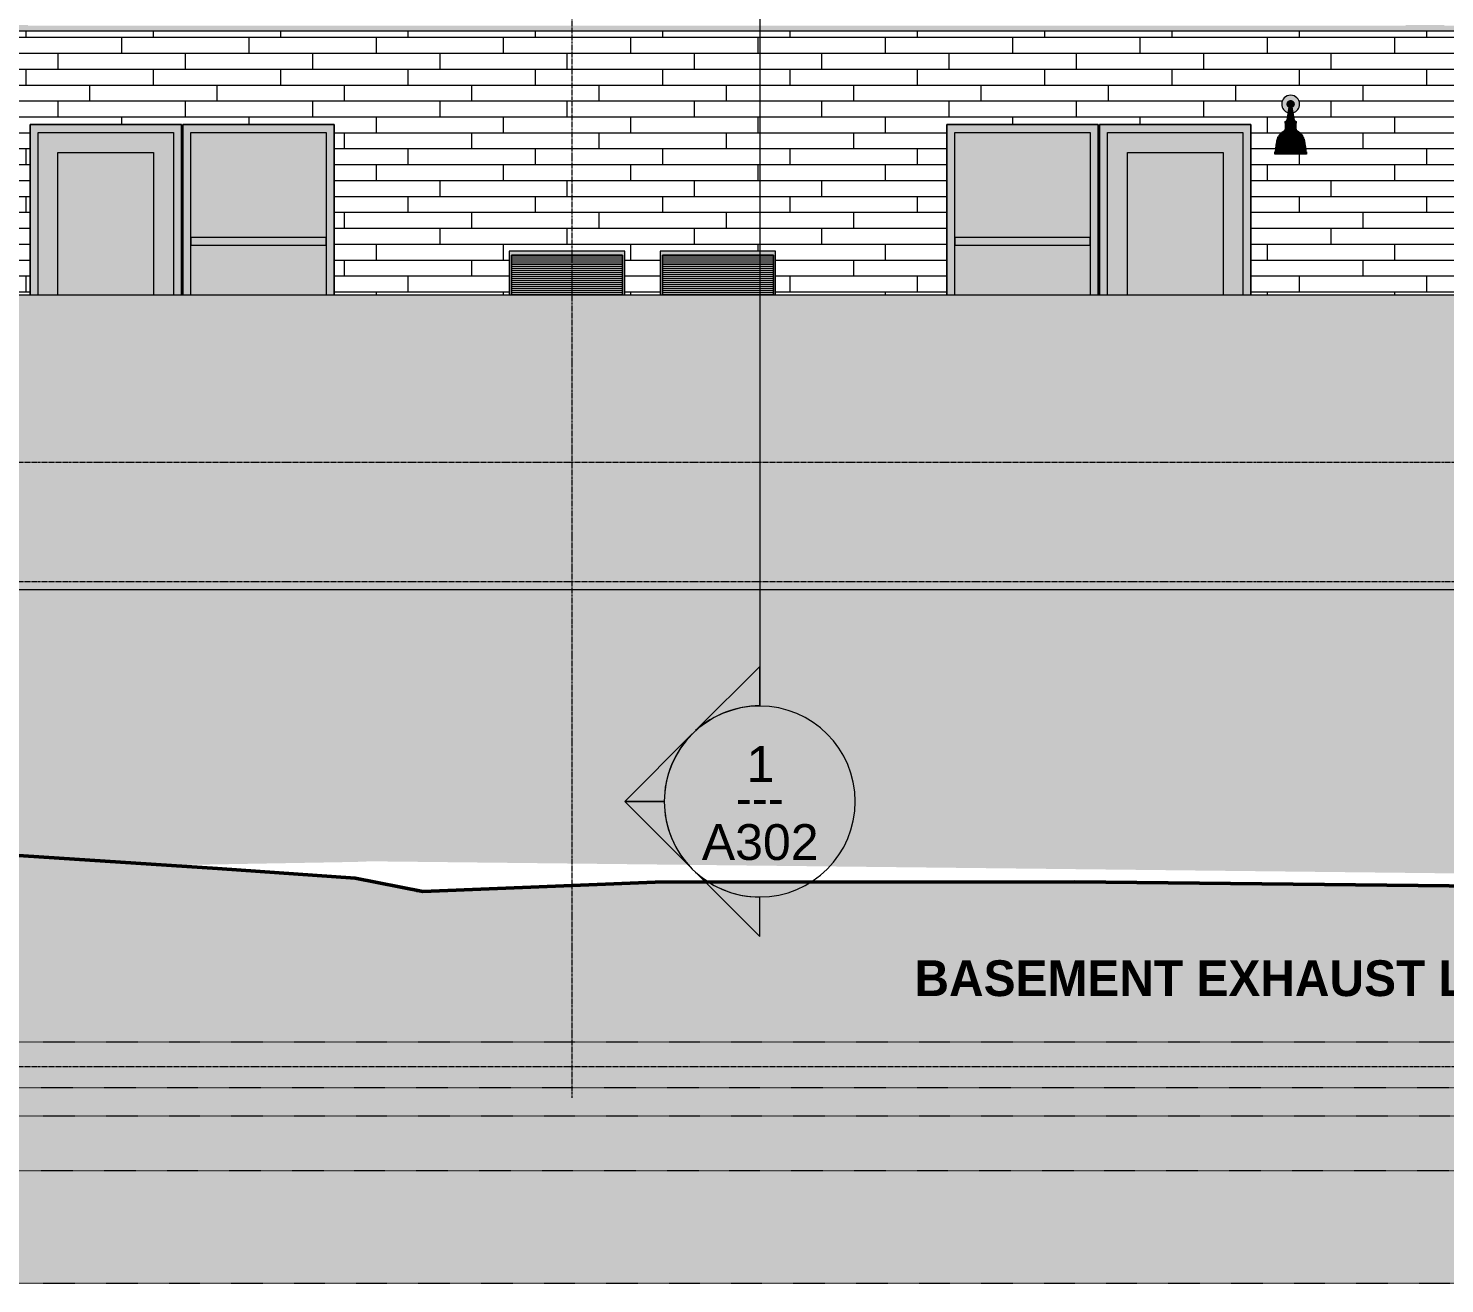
# Model space of a CAD drawing. Header units: inches. Extents: x -4178 to 1394, y -264 to 630.
# Drawn here: x -3291 to -2935, y -206.6 to 109.1 of the extents above; entities that cross this region are included whole.
import ezdxf

# ---------------------------------------------------------------- set-up
doc = ezdxf.new("R2010")
doc.units = ezdxf.units.IN
doc.header["$MEASUREMENT"] = 0
doc.linetypes.add('Aligning Line 1_8_', pattern=[0.25, 0.125, -0.125])
doc.linetypes.add('Grid Line 1_2_', pattern=[0.875, 0.5, -0.125, 0.125, -0.125])
for name, color, linetype, lineweight in [('0-1', 7, 'Continuous', 5), ('A-CLNG-1', 13, 'Continuous', 5), ('A-CLNG-2', 13, 'Continuous', 9), ('A-FLOR-LEVL-1', 51, 'Grid Line 1_2_', 9), ('A-GENM', 5, 'Continuous', 9), ('A-GLAZ-1', 151, 'Continuous', 9), ('A-WALL-2', 113, 'Continuous', 9), ('A-WALL-PATT-1', 111, 'Continuous', 9), ('C-TOPO', 7, 'Continuous', 9), ('C-TOPO-1', 250, 'Continuous', 50), ('E-LITE-EQPM', 33, 'Continuous', 9), ('G-ANNO-SYMB', 111, 'Aligning Line 1_8_', 9), ('G-ANNO-SYMB-1', 147, 'Aligning Line 1_8_', 9), ('G-ANNO-SYMB-2', 111, 'Continuous', 9), ('G-ANNO-TEXT', 231, 'Continuous', 9), ('S-FNDN', 32, 'Continuous', 13), ('S-GRID-1', 1, 'Grid Line 1_2_', 9)]:
    doc.layers.add(name, color=color, linetype=linetype, lineweight=lineweight)
doc.styles.add('Arial', font='arial.ttf', dxfattribs={"height": 9})
doc.styles.add('Century Gothic', font='ufonts.com_century-gothic.ttf', dxfattribs={"height": 9})
doc.styles.add('Century Gothic_B', font='GOTHICB.TTF', dxfattribs={"height": 9})

# ---------------------------------------------------------------- blocks, each defined once
blk = doc.blocks.new('CTR  - Topography_rvt-1-BUILDING ELEVATION - WEST')
at = {"layer": 'C-TOPO'}
h = blk.add_hatch(dxfattribs=at)
h.set_pattern_fill('FP_6', color=256, style=0, pattern_type=2)
h.set_pattern_definition([(0, (-2936.56, 0), (24, 24), [24, -24]), (0, (-2936.56, 9), (24, 24), [24, -24]), (0, (-2936.56, 18), (24, 24), [24, -24]), (90, (-2933.56, 21), (-24, 24), [24, -24]), (90, (-2924.56, 21), (-24, 24), [24, -24]), (90, (-2915.56, 21), (-24, 24), [24, -24])])
h.paths.add_polyline_path([(-3091.63, -206.57), (-1926.91, -206.57), (-1926.91, -111.74), (-1948.54, -112.02), (-2089.83, -110.5), (-2098.67, -109.67), (-2269.1, -108), (-2283.86, -106.82), (-2289.99, -108), (-2516.29, -107.4), (-2640, -107.55), (-2645.4, -108), (-2730.41, -108), (-2736.58, -107.45), (-2865.63, -107.32), (-3028.03, -105.51), (-3133.52, -105.67), (-3191.84, -108), (-3208.83, -104.64), (-3243.43, -102.17), (-3381.47, -93.2), (-3477.77, -108), (-3552.41, -102.42), (-3643.76, -108), (-3681.9, -102.54), (-3912.57, -3.08), (-3919.57, 0), (-3932.13, 0), (-3985.01, -3.27), (-3985.01, -206.57), (-3133.45, -206.57)], flags=0)
for p, q in [((-3243.43, -102.17), (-3381.47, -93.2)), ((-3208.83, -104.64), (-3243.43, -102.17)), ((-3191.84, -108), (-3208.83, -104.64)), ((-3133.45, -105.66), (-3191.84, -108)), ((-3028.03, -105.51), (-3133.45, -105.66)), ((-2865.63, -107.32), (-3028.03, -105.51)), ((-3193.41, -108), (-3191.84, -108))]:
    blk.add_line(p, q, dxfattribs=at)
at = {"layer": 'C-TOPO-1'}
for p, q in [((-3243.43, -102.17), (-3381.47, -93.2)), ((-3208.83, -104.64), (-3243.43, -102.17)), ((-3191.84, -108), (-3208.83, -104.64)), ((-3133.45, -105.66), (-3191.84, -108)), ((-3028.03, -105.51), (-3133.45, -105.66)), ((-2865.63, -107.32), (-3028.03, -105.51))]:
    blk.add_line(p, q, dxfattribs=at)
blk = doc.blocks.new('CTR - 1st Phase - Common Walls_rvt-1-BUILDING ELEVATION - WEST')
at = {"layer": 'A-FLOR-LEVL-1'}
for p, q in [((-4168.71, 0), (-1830.2, 0)), ((-4168.71, -30), (-1830.2, -30)), ((-4168.71, -152), (-1830.2, -152))]:
    blk.add_line(p, q, dxfattribs=at)
at = {"layer": 'G-ANNO-SYMB-1'}
for p, q in [((-1926.91, -145.84), (-4071.96, -145.84)), ((-1926.91, -164.42), (-4072, -164.42))]:
    blk.add_line(p, q, dxfattribs=at)
blk = doc.blocks.new('CTR - 1st Phase -Stairs _ Elevators_rvt-1-BUILDING ELEVATION - WEST')
at = {"layer": 'A-FLOR-LEVL-1'}
for p, q in [((-4168.71, 0), (-1830.2, 0)), ((-4168.71, -30), (-1830.2, -30)), ((-4168.71, -152), (-1830.2, -152))]:
    blk.add_line(p, q, dxfattribs=at)
at = {"layer": 'G-ANNO-SYMB-1'}
blk.add_line((-1926.91, -206.49), (-4071.96, -206.49), dxfattribs=at)
blk = doc.blocks.new('_THE_ WINDOW _ DOOR - Door - 1st Floor-2480459-BUILDING ELEVATION - WEST')
at = {"layer": 'A-GLAZ-1'}
for points in [[(-3288.54, 42), (-3288.54, 82.88), (-3254.51, 82.88), (-3254.51, 42), (-3252.51, 42), (-3252.51, 84.88), (-3290.54, 84.88), (-3290.54, 42), (-3289.53, 42)], [(-3283.54, 42), (-3283.54, 77.88), (-3259.51, 77.88), (-3259.51, 42), (-3254.51, 42), (-3254.51, 82.88), (-3288.54, 82.88), (-3288.54, 42), (-3285.82, 42)], [(-3267.59, 42), (-3259.51, 42), (-3259.51, 77.88), (-3283.54, 77.88), (-3283.54, 42)]]:
    blk.add_hatch(color=256, dxfattribs=at).paths.add_polyline_path(points, flags=0)
for p, q in [((-3252.51, 84.88), (-3290.54, 84.88)), ((-3290.54, 84.88), (-3290.54, 42)), ((-3288.54, 42), (-3288.54, 82.88)), ((-3288.54, 82.88), (-3254.51, 82.88)), ((-3254.51, 82.88), (-3254.51, 42)), ((-3252.51, 42), (-3252.51, 84.88)), ((-3283.54, 42), (-3283.54, 77.88)), ((-3283.54, 77.88), (-3259.51, 77.88)), ((-3259.51, 77.88), (-3259.51, 42))]:
    blk.add_line(p, q, dxfattribs=at)
blk = doc.blocks.new('_THE_ WINDOW _ DOOR - Window - 1st Floor-2480458-BUILDING ELEVATION - WEST')
at = {"layer": 'A-GLAZ-1'}
for points in [[(-3368.41, 42), (-3367.4, 42), (-3367.4, 84.88), (-3405.42, 84.88), (-3405.42, 42), (-3403.42, 42), (-3403.42, 82.88), (-3369.4, 82.88), (-3369.4, 42)], [(-3401.66, 54.5), (-3369.4, 54.5), (-3369.4, 56.5), (-3403.42, 56.5), (-3403.42, 54.5)]]:
    blk.add_hatch(color=256, dxfattribs=at).paths.add_polyline_path(points, flags=0)
h = blk.add_hatch(color=256, dxfattribs=at)
h.paths.add_polyline_path([(-3401.66, 42), (-3369.4, 42), (-3369.4, 54.5), (-3403.42, 54.5), (-3403.42, 42)], flags=0)
h.paths.add_polyline_path([(-3395.77, 56.5), (-3369.4, 56.5), (-3369.4, 82.88), (-3403.42, 82.88), (-3403.42, 56.5), (-3401.66, 56.5)], flags=0)
for p, q in [((-3405.42, 84.88), (-3405.42, 42)), ((-3367.4, 84.88), (-3405.42, 84.88)), ((-3403.42, 82.88), (-3369.4, 82.88)), ((-3403.42, 42), (-3403.42, 82.88)), ((-3369.4, 82.88), (-3369.4, 42)), ((-3367.4, 42), (-3367.4, 84.88)), ((-3369.4, 56.5), (-3403.42, 56.5)), ((-3403.42, 56.5), (-3403.42, 54.5)), ((-3403.42, 54.5), (-3369.4, 54.5)), ((-3369.4, 54.5), (-3369.4, 56.5))]:
    blk.add_line(p, q, dxfattribs=at)
blk = doc.blocks.new('VISA-OW2400-02-SASS - OW2400-L30K-MVOLT-V14-BUILDING ELEVATION - WEST')
at = {"layer": 'E-LITE-EQPM'}
h = blk.add_hatch(color=256, dxfattribs=at)
h.paths.add_polyline_path([(-2973.12, 87.83), (-2972.59, 88.05), (-2972.12, 88.41), (-2971.76, 88.88), (-2971.54, 89.42), (-2971.46, 90), (-2971.54, 90.58), (-2971.76, 91.13), (-2972.12, 91.59), (-2972.59, 91.95), (-2973.13, 92.17), (-2973.71, 92.25), (-2974.29, 92.17), (-2974.84, 91.95), (-2975.3, 91.59), (-2975.66, 91.13), (-2975.88, 90.58), (-2975.96, 90), (-2975.88, 89.42), (-2975.66, 88.88), (-2975.3, 88.41), (-2974.84, 88.05), (-2974.3, 87.83), (-2974.1, 89.24), (-2974.44, 89.55), (-2974.48, 89.68), (-2974.5, 89.69), (-2974.55, 90.05), (-2974.45, 90.32), (-2974.44, 90.38), (-2974.43, 90.44), (-2974.13, 90.73), (-2974.03, 90.75), (-2973.89, 90.8), (-2973.85, 90.79), (-2973.79, 90.77), (-2973.71, 90.71), (-2973.65, 90.77), (-2973.69, 90.81), (-2973.62, 90.85), (-2973.38, 90.71), (-2973.45, 90.83), (-2973.28, 90.72), (-2973.16, 90.65), (-2973, 90.46), (-2972.89, 90.19), (-2972.88, 90.01), (-2972.95, 89.66), (-2973, 89.63), (-2973.09, 89.41), (-2973.17, 89.35), (-2973.34, 89.22), (-2973.13, 87.89)], flags=0)
h.paths.add_polyline_path([(-2973.71, 90.77), (-2973.81, 90.8), (-2973.75, 90.84), (-2973.71, 90.77)], flags=0)
for points in [[(-2973.99, 85.93), (-2973.71, 85.93), (-2973.71, 89.22), (-2974.08, 89.22), (-2974.58, 85.93), (-2974.08, 85.93)], [(-2973.4, 89.22), (-2973.34, 89.22), (-2973.03, 89.53), (-2972.98, 89.67), (-2972.94, 89.67), (-2972.88, 89.82), (-2972.88, 90.01), (-2972.89, 90.19), (-2973, 90.46), (-2973.16, 90.65), (-2973.38, 90.8), (-2973.46, 90.81), (-2973.46, 90.75), (-2973.67, 90.84), (-2973.71, 90.77), (-2973.62, 90.77), (-2973.71, 90.67), (-2973.71, 89.22), (-2973.42, 89.22)], [(-2973.34, 85.93), (-2972.81, 85.93), (-2973.38, 89.22), (-2973.71, 89.22), (-2973.71, 85.93), (-2973.43, 85.93)], [(-2974.04, 85.29), (-2973.71, 85.29), (-2973.71, 85.54), (-2975.16, 85.54), (-2975.16, 85.29), (-2974.06, 85.29)], [(-2973.78, 85.54), (-2973.71, 85.54), (-2973.71, 85.65), (-2973.71, 85.67), (-2973.71, 85.7), (-2974.71, 85.67), (-2974.71, 85.65), (-2975, 85.62), (-2975.06, 85.54), (-2973.96, 85.54)], [(-2973.82, 85.7), (-2973.71, 85.73), (-2973.71, 85.93), (-2974.61, 85.93), (-2974.66, 85.82), (-2974.58, 85.81), (-2974.58, 85.75), (-2974.49, 85.73), (-2974.46, 85.71), (-2974.22, 85.71), (-2974.08, 85.72), (-2973.88, 85.7)], [(-2972.81, 85.7), (-2972.81, 85.74), (-2972.82, 85.77), (-2972.81, 85.8), (-2972.76, 85.8), (-2972.72, 85.8), (-2972.81, 85.93), (-2973.71, 85.93), (-2973.71, 85.7), (-2973.33, 85.71), (-2973.13, 85.72), (-2972.96, 85.72), (-2972.85, 85.71)], [(-2972.42, 85.54), (-2972.36, 85.54), (-2972.46, 85.64), (-2973.71, 85.7), (-2973.71, 85.67), (-2973.71, 85.65), (-2973.71, 85.54), (-2972.44, 85.54)], [(-2972.26, 85.29), (-2972.26, 85.54), (-2973.71, 85.54), (-2973.71, 85.29), (-2972.33, 85.29)], [(-2976.77, 80.85), (-2973.71, 80.85), (-2973.71, 83.41), (-2975.16, 83.41), (-2976.04, 82.8), (-2976.76, 81.93), (-2977.11, 80.85), (-2976.9, 80.85)], [(-2973.71, 83.41), (-2973.73, 83.66), (-2975.16, 83.66), (-2975.16, 83.41), (-2974.02, 83.41)], [(-2974.4, 83.72), (-2973.71, 83.72), (-2973.71, 85.22), (-2975.09, 85.22), (-2975.06, 83.72), (-2974.44, 83.72)], [(-2973.96, 85.22), (-2973.71, 85.22), (-2973.73, 85.29), (-2974.97, 85.29), (-2974.91, 85.22), (-2974.02, 85.22)], [(-2974.06, 83.66), (-2973.71, 83.67), (-2973.71, 83.72), (-2974.91, 83.72), (-2974.92, 83.66), (-2974.07, 83.66)], [(-2973.4, 85.22), (-2972.51, 85.22), (-2972.46, 85.29), (-2973.71, 85.29), (-2973.71, 85.22), (-2973.46, 85.22)], [(-2972.33, 83.72), (-2972.33, 85.22), (-2973.71, 85.22), (-2973.71, 83.72), (-2972.36, 83.72)], [(-2972.5, 83.66), (-2972.46, 83.66), (-2972.51, 83.72), (-2973.71, 83.72), (-2973.71, 83.66), (-2972.51, 83.66)], [(-2972.32, 83.41), (-2972.26, 83.41), (-2972.26, 83.66), (-2973.71, 83.66), (-2973.71, 83.41), (-2972.36, 83.41)], [(-2970.31, 80.85), (-2970.72, 82.01), (-2971.51, 82.91), (-2972.32, 83.41), (-2973.71, 83.41), (-2973.71, 80.85), (-2970.65, 80.85)], [(-2974.26, 77.98), (-2973.71, 77.98), (-2973.71, 80.85), (-2977.11, 80.85), (-2977.4, 79.24), (-2977.45, 78.7), (-2977.46, 77.98), (-2974.32, 77.98)], [(-2970.36, 77.98), (-2969.96, 77.98), (-2969.99, 78.79), (-2970.07, 79.6), (-2970.31, 80.85), (-2973.71, 80.85), (-2973.71, 77.98), (-2970.41, 77.98)], [(-2973.71, 77.38), (-2973.71, 77.98), (-2977.71, 77.98), (-2977.71, 77.38), (-2974.32, 77.38)], [(-2970.03, 77.38), (-2969.72, 77.38), (-2969.72, 77.98), (-2973.71, 77.98), (-2973.71, 77.38), (-2970.13, 77.38)]]:
    blk.add_hatch(color=256, dxfattribs=at).paths.add_polyline_path(points, flags=0)
h = blk.add_hatch(color=256, dxfattribs=at)
h.paths.add_polyline_path([(-2973.88, 89.22), (-2973.71, 89.22), (-2973.71, 90.71), (-2973.87, 90.79), (-2973.89, 90.8), (-2973.9, 90.84), (-2974.02, 90.79), (-2974.06, 90.78), (-2974.45, 90.41), (-2974.45, 90.32), (-2974.52, 90.2), (-2974.54, 89.97), (-2974.48, 89.68), (-2974.44, 89.65), (-2974.44, 89.54), (-2974.08, 89.22), (-2973.89, 89.22)], flags=0)
h.paths.add_polyline_path([(-2973.71, 90.77), (-2973.79, 90.84), (-2973.81, 90.79), (-2973.71, 90.77)], flags=0)
for p, q in [((-2974.13, 89.22), (-2974.66, 85.93)), ((-2973.71, 89.22), (-2974.08, 89.22)), ((-2973.34, 89.22), (-2973.71, 89.22)), ((-2972.77, 85.93), (-2973.29, 89.22)), ((-2975.16, 85.54), (-2975.16, 85.29)), ((-2973.71, 85.54), (-2975.16, 85.54)), ((-2973.71, 85.7), (-2974.82, 85.7)), ((-2974.66, 85.7), (-2974.4, 85.7)), ((-2973.71, 85.93), (-2974.61, 85.93)), ((-2972.81, 85.93), (-2973.71, 85.93)), ((-2972.6, 85.7), (-2973.71, 85.7)), ((-2972.26, 85.54), (-2973.71, 85.54)), ((-2973.02, 85.7), (-2972.6, 85.7)), ((-2972.26, 85.29), (-2972.26, 85.54)), ((-2975.16, 85.29), (-2975.09, 85.22)), ((-2973.71, 85.29), (-2975.16, 85.29)), ((-2975.09, 83.72), (-2975.16, 83.66)), ((-2975.16, 83.66), (-2975.16, 83.41)), ((-2973.71, 83.66), (-2975.16, 83.66)), ((-2973.71, 83.41), (-2975.16, 83.41)), ((-2975.09, 85.22), (-2975.09, 83.72)), ((-2973.71, 85.22), (-2975.09, 85.22)), ((-2973.71, 83.72), (-2975.09, 83.72)), ((-2972.26, 85.29), (-2973.71, 85.29)), ((-2972.33, 85.22), (-2973.71, 85.22)), ((-2972.33, 83.72), (-2973.71, 83.72)), ((-2972.26, 83.66), (-2973.71, 83.66)), ((-2972.26, 83.41), (-2973.71, 83.41)), ((-2972.33, 85.22), (-2972.26, 85.29)), ((-2972.33, 83.72), (-2972.33, 85.22)), ((-2972.26, 83.66), (-2972.33, 83.72)), ((-2972.26, 83.41), (-2972.26, 83.66)), ((-2977.77, 77.98), (-2977.77, 77.38)), ((-2977.71, 77.98), (-2973.71, 77.98)), ((-2973.71, 77.38), (-2977.71, 77.38)), ((-2973.71, 77.98), (-2969.72, 77.98)), ((-2969.72, 77.38), (-2973.71, 77.38)), ((-2969.65, 77.38), (-2969.65, 77.98))]:
    blk.add_line(p, q, dxfattribs=at)
at = {"layer": 'E-LITE-EQPM', "flags": 128}
for points in [[(-2974.13, 89.22), (-2974.17, 89.24), (-2974.2, 89.26), (-2974.22, 89.29), (-2974.25, 89.31), (-2974.28, 89.34), (-2974.31, 89.36), (-2974.33, 89.39), (-2974.35, 89.42), (-2974.38, 89.45), (-2974.4, 89.48), (-2974.42, 89.51), (-2974.44, 89.54), (-2974.46, 89.57), (-2974.47, 89.6), (-2974.49, 89.64), (-2974.5, 89.67), (-2974.51, 89.71), (-2974.53, 89.74), (-2974.54, 89.78), (-2974.54, 89.81), (-2974.55, 89.85), (-2974.56, 89.89), (-2974.56, 89.92), (-2974.56, 89.96), (-2974.56, 90), (-2974.56, 90.03), (-2974.56, 90.07), (-2974.56, 90.11), (-2974.55, 90.14), (-2974.55, 90.18), (-2974.54, 90.22), (-2974.53, 90.25), (-2974.52, 90.29), (-2974.51, 90.32), (-2974.49, 90.36), (-2974.48, 90.39), (-2974.46, 90.42), (-2974.44, 90.46), (-2974.42, 90.49), (-2974.4, 90.52), (-2974.38, 90.55), (-2974.36, 90.58), (-2974.34, 90.61), (-2974.31, 90.63), (-2974.29, 90.66), (-2974.26, 90.68), (-2974.23, 90.71), (-2974.2, 90.73), (-2974.17, 90.75), (-2974.14, 90.77), (-2974.11, 90.79), (-2974.08, 90.81), (-2974.05, 90.83), (-2974.01, 90.84), (-2973.98, 90.86), (-2973.94, 90.87), (-2973.91, 90.88), (-2973.87, 90.89), (-2973.84, 90.9), (-2973.8, 90.91), (-2973.77, 90.91), (-2973.73, 90.92), (-2973.71, 90.92)], [(-2973.71, 90.92), (-2973.67, 90.92), (-2973.64, 90.91), (-2973.6, 90.91), (-2973.57, 90.9), (-2973.53, 90.89), (-2973.49, 90.88), (-2973.46, 90.87), (-2973.43, 90.85), (-2973.39, 90.84), (-2973.36, 90.82), (-2973.33, 90.8), (-2973.29, 90.78), (-2973.26, 90.76), (-2973.23, 90.74), (-2973.2, 90.72), (-2973.18, 90.7), (-2973.15, 90.67), (-2973.12, 90.65), (-2973.1, 90.62), (-2973.07, 90.59), (-2973.05, 90.56), (-2973.03, 90.53), (-2973.01, 90.5), (-2972.99, 90.47), (-2972.97, 90.44), (-2972.95, 90.41), (-2972.94, 90.37), (-2972.92, 90.34), (-2972.91, 90.3), (-2972.9, 90.27), (-2972.89, 90.23), (-2972.88, 90.2), (-2972.87, 90.16), (-2972.87, 90.12), (-2972.86, 90.09), (-2972.86, 90.05), (-2972.86, 90.01), (-2972.86, 89.98), (-2972.86, 89.94), (-2972.86, 89.9), (-2972.87, 89.87), (-2972.88, 89.83), (-2972.88, 89.79), (-2972.89, 89.76), (-2972.9, 89.72), (-2972.91, 89.69), (-2972.93, 89.65), (-2972.94, 89.62), (-2972.96, 89.59), (-2972.98, 89.55), (-2972.99, 89.52), (-2973.01, 89.49), (-2973.03, 89.46), (-2973.06, 89.43), (-2973.08, 89.4), (-2973.1, 89.38), (-2973.13, 89.35), (-2973.16, 89.32), (-2973.18, 89.3), (-2973.21, 89.28), (-2973.24, 89.25), (-2973.27, 89.23), (-2973.29, 89.22)], [(-2975.16, 85.54), (-2975.15, 85.56), (-2975.14, 85.57), (-2975.12, 85.58), (-2975.11, 85.59), (-2975.1, 85.61), (-2975.08, 85.62), (-2975.07, 85.63), (-2975.05, 85.64), (-2975.04, 85.65), (-2975.02, 85.66), (-2975, 85.66), (-2974.99, 85.67), (-2974.97, 85.68), (-2974.95, 85.68), (-2974.94, 85.69), (-2974.92, 85.69), (-2974.9, 85.7), (-2974.88, 85.7), (-2974.88, 85.7)], [(-2974.88, 85.7), (-2974.87, 85.7), (-2974.86, 85.7), (-2974.85, 85.7), (-2974.85, 85.71), (-2974.84, 85.71), (-2974.83, 85.71), (-2974.82, 85.71), (-2974.81, 85.71), (-2974.8, 85.72), (-2974.79, 85.72), (-2974.79, 85.72), (-2974.78, 85.73), (-2974.77, 85.73), (-2974.76, 85.74), (-2974.75, 85.74), (-2974.75, 85.75), (-2974.74, 85.75), (-2974.73, 85.76), (-2974.73, 85.76), (-2974.72, 85.77), (-2974.71, 85.78), (-2974.71, 85.78), (-2974.7, 85.79), (-2974.7, 85.8), (-2974.69, 85.81), (-2974.69, 85.81), (-2974.68, 85.82), (-2974.68, 85.83), (-2974.68, 85.84), (-2974.67, 85.85), (-2974.67, 85.85), (-2974.67, 85.86), (-2974.66, 85.87), (-2974.66, 85.88), (-2974.66, 85.89), (-2974.66, 85.9), (-2974.66, 85.91), (-2974.66, 85.92), (-2974.66, 85.93), (-2974.66, 85.93)], [(-2972.77, 85.93), (-2972.77, 85.92), (-2972.77, 85.91), (-2972.76, 85.9), (-2972.76, 85.89), (-2972.76, 85.88), (-2972.76, 85.87), (-2972.76, 85.87), (-2972.75, 85.86), (-2972.75, 85.85), (-2972.75, 85.84), (-2972.74, 85.83), (-2972.74, 85.82), (-2972.74, 85.82), (-2972.73, 85.81), (-2972.73, 85.8), (-2972.72, 85.79), (-2972.72, 85.79), (-2972.71, 85.78), (-2972.7, 85.77), (-2972.7, 85.77), (-2972.69, 85.76), (-2972.68, 85.75), (-2972.68, 85.75), (-2972.67, 85.74), (-2972.66, 85.74), (-2972.65, 85.73), (-2972.65, 85.73), (-2972.64, 85.72), (-2972.63, 85.72), (-2972.62, 85.72), (-2972.61, 85.71), (-2972.61, 85.71), (-2972.6, 85.71), (-2972.59, 85.71), (-2972.58, 85.71), (-2972.57, 85.7), (-2972.56, 85.7), (-2972.55, 85.7), (-2972.54, 85.7), (-2972.54, 85.7)], [(-2972.54, 85.7), (-2972.52, 85.7), (-2972.51, 85.69), (-2972.49, 85.69), (-2972.47, 85.68), (-2972.45, 85.68), (-2972.44, 85.67), (-2972.42, 85.66), (-2972.4, 85.66), (-2972.39, 85.65), (-2972.37, 85.64), (-2972.36, 85.63), (-2972.34, 85.62), (-2972.33, 85.61), (-2972.31, 85.59), (-2972.3, 85.58), (-2972.29, 85.57), (-2972.28, 85.56), (-2972.26, 85.54), (-2972.26, 85.54)], [(-2977.16, 80.85), (-2977.13, 80.99), (-2977.1, 81.12), (-2977.05, 81.26), (-2977.01, 81.4), (-2976.96, 81.53), (-2976.9, 81.66), (-2976.84, 81.79), (-2976.77, 81.91), (-2976.7, 82.04), (-2976.62, 82.16), (-2976.54, 82.28), (-2976.45, 82.39), (-2976.36, 82.5), (-2976.26, 82.61), (-2976.16, 82.71), (-2976.06, 82.81), (-2975.95, 82.9), (-2975.84, 82.99), (-2975.73, 83.08), (-2975.61, 83.16), (-2975.49, 83.23), (-2975.36, 83.3), (-2975.24, 83.37), (-2975.16, 83.41)], [(-2972.26, 83.41), (-2972.13, 83.34), (-2972.01, 83.28), (-2971.88, 83.2), (-2971.77, 83.12), (-2971.65, 83.04), (-2971.53, 82.95), (-2971.43, 82.86), (-2971.32, 82.77), (-2971.22, 82.67), (-2971.12, 82.56), (-2971.03, 82.45), (-2970.94, 82.34), (-2970.85, 82.23), (-2970.77, 82.11), (-2970.7, 81.99), (-2970.63, 81.86), (-2970.56, 81.74), (-2970.5, 81.61), (-2970.44, 81.47), (-2970.39, 81.34), (-2970.35, 81.2), (-2970.31, 81.07), (-2970.28, 80.93), (-2970.26, 80.85)], [(-2977.52, 77.98), (-2977.45, 78.83), (-2977.35, 79.68), (-2977.22, 80.52), (-2977.16, 80.85)], [(-2970.26, 80.85), (-2970.12, 80), (-2970, 79.16), (-2969.93, 78.3), (-2969.9, 77.98)]]:
    blk.add_lwpolyline(points, dxfattribs=at)
at = {"layer": 'E-LITE-EQPM'}
for start, end in [(360, 180), (180, 255), (285.2546, 360)]:
    blk.add_arc((-2973.71, 90), 2.25, start, end, dxfattribs=at)
blk = doc.blocks.new('_THE_ WINDOW _ DOOR - Door - 1st Floor-2480473-BUILDING ELEVATION - WEST')
at = {"layer": 'A-GLAZ-1'}
for points in [[(-2985.71, 42), (-2983.71, 42), (-2983.71, 84.88), (-3021.74, 84.88), (-3021.74, 42), (-3019.74, 42), (-3019.74, 82.88), (-2985.71, 82.88), (-2985.71, 68.52)], [(-2985.71, 42), (-2985.71, 82.88), (-3019.74, 82.88), (-3019.74, 42), (-3014.74, 42), (-3014.74, 77.88), (-2990.71, 77.88), (-2990.71, 42), (-2988.42, 42)], [(-2990.71, 42), (-2990.71, 77.88), (-3014.74, 77.88), (-3014.74, 42), (-2999.46, 42)]]:
    blk.add_hatch(color=256, dxfattribs=at).paths.add_polyline_path(points, flags=0)
for p, q in [((-3021.74, 84.88), (-3021.74, 42)), ((-2983.71, 84.88), (-3021.74, 84.88)), ((-3019.74, 82.88), (-2985.71, 82.88)), ((-3019.74, 42), (-3019.74, 82.88)), ((-2985.71, 82.88), (-2985.71, 42)), ((-2983.71, 42), (-2983.71, 84.88)), ((-3014.74, 77.88), (-2990.71, 77.88)), ((-3014.74, 42), (-3014.74, 77.88)), ((-2990.71, 77.88), (-2990.71, 42))]:
    blk.add_line(p, q, dxfattribs=at)
blk = doc.blocks.new('V-Series_EWC4_SPVU_RFA_2015 - 1ST FLOOR-V22-BUILDING ELEVATION - WEST')
at = {"layer": 'A-GENM'}
blk.add_hatch(color=256, dxfattribs=at).paths.add_polyline_path([(-3508.12, 42), (-3508.12, 52.06), (-3480.25, 52.06), (-3480.25, 42), (-3479.69, 42), (-3479.69, 53), (-3508.69, 53), (-3508.69, 42), (-3508.25, 42)], flags=0)
h = blk.add_hatch(dxfattribs=at)
h.set_pattern_fill('FP_26', color=256, style=0, pattern_type=2)
h.set_pattern_definition([(0, (-3482.826, -146.361), (0, 0.5), [])])
h.paths.add_polyline_path([(-3480.25, 42), (-3480.25, 52.06), (-3508.12, 52.06), (-3508.12, 42), (-3481.31, 42)], flags=0)
for p, q in [((-3479.69, 53), (-3508.69, 53)), ((-3508.69, 53), (-3508.69, 42)), ((-3508.12, 52.06), (-3508.12, 42)), ((-3480.25, 52.06), (-3508.12, 52.06)), ((-3508.12, 52.06), (-3480.25, 52.06)), ((-3508.12, 42), (-3508.12, 52.06)), ((-3480.25, 42), (-3480.25, 52.06)), ((-3480.25, 52.06), (-3480.25, 42)), ((-3479.69, 42), (-3479.69, 53))]:
    blk.add_line(p, q, dxfattribs=at)
blk = doc.blocks.new('Section - Section Head - Filled-22785-BUILDING ELEVATION - WEST')
at = {"layer": 'G-ANNO-SYMB-2'}
h = blk.add_hatch(color=256, dxfattribs=at)
edge = h.paths.add_edge_path(flags=0)
edge.add_line((-2563.93, -42.87), (-2547.82, -26.77))
edge.add_line((-2547.82, -26.77), (-2547.82, -36.68))
edge.add_arc((-2547.82, -60.71), 24.03, 90, 132.0784)
h = blk.add_hatch(color=256, dxfattribs=at)
edge = h.paths.add_edge_path(flags=0)
edge.add_arc((-2547.82, -60.71), 24, 135, 180)
edge.add_line((-2571.82, -60.71), (-2581.76, -60.71))
edge.add_line((-2581.76, -60.71), (-2564.79, -43.74))
h = blk.add_hatch(color=256, dxfattribs=at)
edge = h.paths.add_edge_path(flags=0)
edge.add_line((-2564.79, -77.68), (-2581.76, -60.71))
edge.add_line((-2581.76, -60.71), (-2571.82, -60.71))
edge.add_arc((-2547.82, -60.71), 24, 180, 225)
h = blk.add_hatch(color=256, dxfattribs=at)
edge = h.paths.add_edge_path(flags=0)
edge.add_arc((-2547.82, -60.71), 24.03, 227.9216, 270)
edge.add_line((-2547.82, -84.74), (-2547.82, -94.65))
edge.add_line((-2547.82, -94.65), (-2563.93, -78.54))
for p, q in [((-2547.82, -26.77), (-2563.93, -42.87)), ((-2547.82, -36.68), (-2547.82, -26.77)), ((-2564.79, -43.74), (-2581.76, -60.71)), ((-2571.82, -60.71), (-2581.76, -60.71)), ((-2581.76, -60.71), (-2564.79, -77.68)), ((-2581.76, -60.71), (-2571.82, -60.71)), ((-2563.93, -78.54), (-2547.82, -94.65)), ((-2547.82, -94.65), (-2547.82, -84.74))]:
    blk.add_line(p, q, dxfattribs=at)
for centre, radius, start, end in [((-2547.82, -60.74), 24, 90, 270), ((-2547.82, -60.71), 24.03, 90, 132.0784), ((-2547.82, -60.74), 24, 270, 90), ((-2547.82, -60.71), 24, 135, 180), ((-2547.82, -60.71), 24, 180, 225), ((-2547.82, -60.71), 24.03, 227.9216, 270)]:
    blk.add_arc(centre, radius, start, end, dxfattribs=at)

msp = doc.modelspace()

# ---------------------------------------------------------------- hatches: boundary and pattern name
at = {"layer": 'A-CLNG-1'}
msp.add_hatch(color=256, dxfattribs=at).paths.add_polyline_path([(-2649.4631, 108.375), (-2637.6737, 108.375), (-2637.6737, 109.75), (-2638.2362, 109.75), (-2638.2362, 109.875), (-2647.9862, 109.875), (-2647.9862, 109.75), (-2935.0612, 109.75), (-2935.0612, 109.875), (-2944.8112, 109.875), (-2944.8112, 109.75), (-3291.0362, 109.75), (-3291.0362, 109.875), (-3300.7862, 109.875), (-3300.7862, 109.75), (-3549.4612, 109.75), (-3549.4612, 109.875), (-3559.2112, 109.875), (-3559.2112, 109.75), (-3860.4737, 109.75), (-3860.4737, 108.375), (-2656.3237, 108.375)], flags=0)
at = {"layer": 'A-WALL-PATT-1'}
h = msp.add_hatch(dxfattribs=at)
h.set_pattern_fill('FP_8', color=256, style=0, pattern_type=2)
h.set_pattern_definition([(0, (-3827.511, -29.2), (0, 4), []), (90, (-3827.511, -29.2), (-8, 8), [4, -28]), (90, (-3811.511, -25.2), (-8, 8), [4, -28])])
h.paths.add_polyline_path([(-3823.1987, 42), (-3808.7487, 42), (-3808.7487, 84.875), (-3770.7237, 84.875), (-3770.7237, 42), (-3674.5362, 42), (-3674.5362, 84.875), (-3636.5112, 84.875), (-3636.5112, 42), (-3636.1362, 42), (-3636.1362, 84.875), (-3598.1112, 84.875), (-3598.1112, 42), (-3597.7362, 42), (-3597.7362, 84.875), (-3559.7112, 84.875), (-3559.7112, 42), (-3508.6862, 42), (-3508.6862, 53), (-3479.6862, 53), (-3479.6862, 42), (-3405.423, 42), (-3405.423, 84.875), (-3367.398, 84.875), (-3367.398, 42), (-3290.5362, 42), (-3290.5362, 84.875), (-3252.5112, 84.8584), (-3252.5112, 42), (-3252.1362, 42), (-3252.1362, 84.875), (-3214.1112, 84.875), (-3214.1112, 42), (-3170.0862, 42), (-3170.0862, 53), (-3141.0862, 53), (-3141.0862, 42), (-3132.1612, 42), (-3132.1612, 53), (-3103.1612, 53), (-3103.1612, 42), (-3060.1362, 42), (-3060.1362, 84.875), (-3022.1112, 84.875), (-3022.1112, 42), (-3021.7362, 42), (-3021.7362, 84.875), (-2983.7112, 84.875), (-2983.7112, 42), (-2887.3362, 42), (-2887.3362, 84.875), (-2849.3112, 84.875), (-2849.3112, 42), (-2848.9362, 42), (-2848.9362, 84.875), (-2810.9112, 84.875), (-2810.9112, 42), (-2810.5362, 42), (-2810.5362, 84.875), (-2772.5112, 84.875), (-2772.5112, 42), (-2738.9612, 42), (-2738.9612, 53), (-2712.3237, 53), (-2712.3237, 108.375), (-3823.1987, 108.375), (-3823.1987, 45.5921)], flags=0)
h.paths.add_polyline_path([(-3300.063, 85.7022), (-3300.4868, 85.7091), (-3300.2611, 85.7022), (-3300.0642, 85.7022)], flags=0)
h.paths.add_polyline_path([(-3296.8594, 77.384), (-3304.5313, 77.384), (-3304.5313, 77.9781), (-3304.2851, 77.9781), (-3304.2288, 79.2383), (-3304.2131, 79.4177), (-3303.9338, 80.8452), (-3303.5715, 81.9544), (-3302.7525, 82.8954), (-3301.9853, 83.4062), (-3301.9853, 83.6562), (-3301.7912, 83.6562), (-3301.7327, 83.7238), (-3301.9178, 83.7238), (-3301.8883, 85.2238), (-3301.7327, 85.2238), (-3301.8252, 85.2913), (-3301.9853, 85.2913), (-3301.9853, 85.5413), (-3301.8883, 85.5413), (-3301.7912, 85.6382), (-3301.1163, 85.7222), (-3301.2873, 85.7102), (-3301.3047, 85.744), (-3301.3306, 85.7609), (-3301.4265, 85.744), (-3301.4352, 85.8142), (-3301.4878, 85.815), (-3301.4352, 85.9275), (-3301.1278, 87.8305), (-3301.6612, 88.0514), (-3302.1272, 88.409), (-3302.4848, 88.875), (-3302.7096, 89.4177), (-3302.7862, 90), (-3302.7096, 90.5823), (-3302.4848, 91.125), (-3302.1272, 91.591), (-3301.6612, 91.9486), (-3301.1095, 92.1745), (-3300.5362, 92.25), (-3299.9539, 92.1733), (-3299.4112, 91.9486), (-3298.9452, 91.591), (-3298.5877, 91.125), (-3298.3629, 90.5823), (-3298.2862, 90), (-3298.3629, 89.4177), (-3298.5877, 88.875), (-3298.9452, 88.409), (-3299.4112, 88.0514), (-3299.9441, 87.8267), (-3299.5945, 85.8669), (-3299.5945, 85.7994), (-3299.6911, 85.7967), (-3299.6911, 85.751), (-3299.6989, 85.7091), (-3300.0385, 85.707), (-3299.8482, 85.7022), (-3299.2619, 85.6367), (-3299.1842, 85.5413), (-3299.0871, 85.5413), (-3299.0871, 85.2913), (-3299.3016, 85.2679), (-3299.3398, 85.2238), (-3299.1547, 85.2238), (-3299.1842, 83.7238), (-3299.3398, 83.7238), (-3299.2431, 83.6562), (-3299.0871, 83.6562), (-3299.0871, 83.4062), (-3298.2111, 82.8113), (-3297.4917, 81.926), (-3297.1028, 80.662), (-3296.8594, 79.4177), (-3296.7874, 77.9781), (-3296.5412, 77.9781), (-3296.5412, 77.384)], flags=0)
h.paths.add_polyline_path([(-2896.863, 85.7022), (-2897.2868, 85.7091), (-2897.0611, 85.7022), (-2896.8642, 85.7022)], flags=0)
h.paths.add_polyline_path([(-2894.0553, 77.384), (-2901.3313, 77.384), (-2901.3313, 77.9781), (-2901.0851, 77.9781), (-2901.0288, 79.2383), (-2901.0131, 79.4177), (-2900.7338, 80.8452), (-2900.324, 82.0113), (-2899.5525, 82.8954), (-2898.7853, 83.4062), (-2898.7853, 83.6562), (-2898.5912, 83.6562), (-2898.5327, 83.7238), (-2898.7178, 83.7238), (-2898.6883, 85.2238), (-2898.5327, 85.2238), (-2898.6252, 85.2913), (-2898.7853, 85.2913), (-2898.7853, 85.5413), (-2898.6883, 85.5413), (-2898.5912, 85.6382), (-2897.9163, 85.7222), (-2898.0873, 85.7102), (-2898.1047, 85.744), (-2898.1306, 85.7609), (-2898.2265, 85.744), (-2898.2352, 85.8142), (-2898.2878, 85.815), (-2898.2352, 85.9275), (-2897.9278, 87.8305), (-2898.4612, 88.0514), (-2898.9272, 88.409), (-2899.2848, 88.875), (-2899.5096, 89.4177), (-2899.5862, 90), (-2899.5096, 90.5823), (-2899.2848, 91.125), (-2898.9055, 91.6077), (-2898.4612, 91.9486), (-2897.9186, 92.1733), (-2897.3362, 92.25), (-2896.7539, 92.1733), (-2896.2112, 91.9486), (-2895.7452, 91.591), (-2895.3877, 91.125), (-2895.1629, 90.5823), (-2895.0862, 90), (-2895.1629, 89.4177), (-2895.3877, 88.875), (-2895.7452, 88.409), (-2896.2112, 88.0514), (-2896.7441, 87.8267), (-2896.3945, 85.8669), (-2896.3945, 85.7994), (-2896.4911, 85.7967), (-2896.4911, 85.751), (-2896.4989, 85.7091), (-2896.8385, 85.707), (-2896.6455, 85.702), (-2896.0472, 85.6186), (-2895.9351, 85.5413), (-2895.8871, 85.5413), (-2895.8871, 85.2913), (-2896.0813, 85.2913), (-2896.1398, 85.2238), (-2895.9547, 85.2238), (-2895.9842, 83.7238), (-2896.1398, 83.7238), (-2896.0431, 83.6562), (-2895.8871, 83.6562), (-2895.8871, 83.4062), (-2895.0111, 82.8113), (-2894.2917, 81.926), (-2893.9028, 80.662), (-2893.6538, 79.344), (-2893.5874, 77.9781), (-2893.3412, 77.9781), (-2893.3412, 77.384), (-2894.0396, 77.384)], flags=0)
h.paths.add_polyline_path([(-2973.238, 85.7022), (-2973.6618, 85.7091), (-2973.4361, 85.7022), (-2973.2392, 85.7022)], flags=0)
h.paths.add_polyline_path([(-2970.0344, 77.384), (-2977.7063, 77.384), (-2977.7063, 77.9781), (-2977.4601, 77.9781), (-2977.4038, 79.2383), (-2977.3881, 79.4177), (-2977.1088, 80.8452), (-2976.7465, 81.9544), (-2975.9275, 82.8954), (-2975.1603, 83.4062), (-2975.1603, 83.6562), (-2974.9662, 83.6562), (-2974.9077, 83.7238), (-2975.0928, 83.7238), (-2975.0633, 85.2238), (-2974.9077, 85.2238), (-2975.0002, 85.2913), (-2975.1603, 85.2913), (-2975.1603, 85.5413), (-2975.0633, 85.5413), (-2974.9662, 85.6382), (-2974.3187, 85.7274), (-2974.4623, 85.7102), (-2974.4797, 85.744), (-2974.5056, 85.7609), (-2974.6015, 85.744), (-2974.6102, 85.8142), (-2974.6628, 85.815), (-2974.6102, 85.9275), (-2974.3187, 87.8371), (-2974.8362, 88.0514), (-2975.3555, 88.4784), (-2975.6598, 88.875), (-2975.8846, 89.4177), (-2975.9612, 90), (-2975.8522, 90.6605), (-2975.6598, 91.125), (-2975.3022, 91.591), (-2974.8362, 91.9486), (-2974.2936, 92.1733), (-2973.7112, 92.25), (-2973.1289, 92.1733), (-2972.5862, 91.9486), (-2972.1202, 91.591), (-2971.7627, 91.125), (-2971.5379, 90.5823), (-2971.4612, 90), (-2971.5379, 89.4177), (-2971.8603, 88.7478), (-2972.1202, 88.409), (-2972.5862, 88.0514), (-2973.1191, 87.8267), (-2972.789, 85.8945), (-2972.7695, 85.7994), (-2972.8661, 85.7967), (-2972.8661, 85.751), (-2972.8739, 85.7091), (-2973.2135, 85.707), (-2973.0205, 85.702), (-2972.4222, 85.6186), (-2972.3101, 85.5413), (-2972.2621, 85.5413), (-2972.2621, 85.2913), (-2972.4563, 85.2913), (-2972.5148, 85.2238), (-2972.3297, 85.2238), (-2972.3592, 83.7238), (-2972.5148, 83.7238), (-2972.4181, 83.6562), (-2972.2621, 83.6562), (-2972.2239, 83.3808), (-2971.3861, 82.8113), (-2970.6667, 81.926), (-2970.2778, 80.662), (-2970.0344, 79.4177), (-2969.9624, 77.9781), (-2969.7162, 77.9781), (-2969.7162, 77.384)], flags=0)
h.paths.add_polyline_path([(-3687.013, 85.7022), (-3687.4368, 85.7091), (-3687.2111, 85.7022), (-3687.0142, 85.7022)], flags=0)
h.paths.add_polyline_path([(-3683.4912, 77.384), (-3691.4813, 77.384), (-3691.4813, 77.9781), (-3691.2351, 77.9781), (-3691.1788, 79.2383), (-3691.1631, 79.4177), (-3690.8838, 80.8452), (-3690.5215, 81.9544), (-3689.7025, 82.8954), (-3688.9353, 83.4062), (-3688.9353, 83.6562), (-3688.7412, 83.6562), (-3688.6827, 83.7238), (-3688.8678, 83.7238), (-3688.8383, 85.2238), (-3688.6827, 85.2238), (-3688.7752, 85.2913), (-3688.9353, 85.2913), (-3688.9353, 85.5413), (-3688.8383, 85.5413), (-3688.7412, 85.6382), (-3688.0663, 85.7222), (-3688.2373, 85.7102), (-3688.2547, 85.744), (-3688.2806, 85.7609), (-3688.3765, 85.744), (-3688.3852, 85.8142), (-3688.4378, 85.815), (-3688.3852, 85.9275), (-3688.0778, 87.8305), (-3688.6112, 88.0514), (-3689.0772, 88.409), (-3689.4348, 88.875), (-3689.6596, 89.4177), (-3689.7362, 90), (-3689.6596, 90.5823), (-3689.4348, 91.125), (-3689.0315, 91.6261), (-3688.6112, 91.9486), (-3688.0686, 92.1733), (-3687.4862, 92.25), (-3686.9039, 92.1733), (-3686.3612, 91.9486), (-3685.8952, 91.591), (-3685.5377, 91.125), (-3685.3129, 90.5823), (-3685.2362, 90), (-3685.3129, 89.4177), (-3685.5377, 88.875), (-3685.8952, 88.409), (-3686.3612, 88.0514), (-3686.8941, 87.8267), (-3686.5445, 85.8669), (-3686.5445, 85.7994), (-3686.6411, 85.7967), (-3686.6411, 85.751), (-3686.6489, 85.7091), (-3686.9885, 85.707), (-3686.7955, 85.702), (-3686.1972, 85.6186), (-3686.0851, 85.5413), (-3686.0371, 85.5413), (-3686.0371, 85.2913), (-3686.2313, 85.2913), (-3686.2898, 85.2238), (-3686.1047, 85.2238), (-3686.1342, 83.7238), (-3686.2898, 83.7238), (-3686.1931, 83.6562), (-3686.0371, 83.6562), (-3686.0371, 83.4062), (-3685.1611, 82.8113), (-3684.4417, 81.926), (-3684.0528, 80.662), (-3683.8094, 79.4177), (-3683.7374, 77.9781), (-3683.4912, 77.9781)], flags=0)
h = msp.add_hatch(dxfattribs=at)
h.set_pattern_fill('FP_9', color=256, style=0, pattern_type=2)
h.set_pattern_definition([(0, (-1929.199, 0.8), (0, 4), []), (90, (-1929.199, 0.8), (-8, 8), [4, -28]), (90, (-1913.199, 4.8), (-8, 8), [4, -28])])
h.paths.add_polyline_path([(-3830.5683, -32), (-1931.3237, -32), (-1931.3237, 42), (-3830.8076, 42), (-3830.8076, -31.4408)], flags=0)
at = {"layer": 'S-FNDN'}
h = msp.add_hatch(color=256, dxfattribs=at)
h.paths.add_polyline_path([(-1948.5427, -112.015), (-1931.3237, -111.7929), (-1931.3237, -32), (-3819.3237, -32), (-3819.3237, -41.2371), (-3704.7996, -89.76), (-3493.0457, -94.1174), (-3486.0919, -93.6928), (-3475.6075, -94.4762), (-3474.3277, -89.5532), (-3438.0984, -97.4358), (-3420.5474, -99.2058), (-3381.474, -93.2007), (-3255.865, -101.3614), (-3208.8324, -100.5348), (-3205.9876, -100.4209), (-3201.4363, -100.4143), (-2706.8159, -105.9278), (-2701.2447, -105.9334), (-2697.323, -106.283), (-2680.1875, -106.578), (-2676.6872, -106.2888), (-2660.9431, -106.3098), (-2289.8533, -107.9744), (-2283.8573, -106.8218), (-2269.0978, -108), (-2098.671, -109.6709), (-2081.7459, -110.5868), (-2020.3577, -111.245)], flags=0)
h.paths.add_polyline_path([(-2697.8035, -92), (-2730.3237, -92), (-2730.3237, -56), (-2694.3237, -56), (-2694.3237, -92)], flags=0)
h.paths.add_polyline_path([(-2764.8375, -92), (-2790.3237, -92), (-2790.3237, -56), (-2754.3237, -56), (-2754.3237, -92)], flags=0)
h.paths.add_polyline_path([(-2670.3237, -92), (-2670.3237, -56), (-2634.3237, -56), (-2634.3237, -92), (-2664.2865, -92)], flags=0)

# ---------------------------------------------------------------- linework, layer by layer
at = {"layer": 'A-CLNG-2'}
msp.add_line((-2637.6737, 108.375), (-3860.4737, 108.375), dxfattribs=at)
at = {"layer": 'A-WALL-2'}
for p, q in [((-3290.5362, 84.875), (-3252.5112, 84.875)), ((-3290.5362, 42), (-3290.5362, 84.875)), ((-3252.5112, 84.875), (-3252.5112, 42)), ((-3252.1362, 84.875), (-3214.1112, 84.875)), ((-3252.1362, 42), (-3252.1362, 84.875)), ((-3214.1112, 84.875), (-3214.1112, 42)), ((-3060.1362, 42), (-3060.1362, 84.875)), ((-3060.1362, 84.875), (-3022.1112, 84.875)), ((-3022.1112, 84.875), (-3022.1112, 42)), ((-3021.7362, 42), (-3021.7362, 84.875)), ((-3021.7362, 84.875), (-2983.7112, 84.875)), ((-2983.7112, 84.875), (-2983.7112, 42)), ((-1927.0737, 42), (-3830.8076, 42)), ((-3830.5683, -32), (-1927.0737, -32))]:
    msp.add_line(p, q, dxfattribs=at)
at = {"layer": 'G-ANNO-SYMB'}
for p, q in [((-1926.9125, -157.3105), (-4072.0005, -157.3105)), ((-1926.9125, -178.2392), (-4072.0005, -178.2392))]:
    msp.add_line(p, q, dxfattribs=at)
at = {"layer": 'G-ANNO-SYMB-2'}
msp.add_line((-3107.1488, 526.9531), (-3107.1488, -61.307), dxfattribs=at)
at = {"layer": 'S-GRID-1'}
msp.add_line((-3154.3237, -159.8356), (-3154.3237, 470.5), dxfattribs=at)

# ---------------------------------------------------------------- block references
at = {"layer": '0-1'}
for name in ['CTR - 1st Phase - Common Walls_rvt-1-BUILDING ELEVATION - WEST', 'CTR - 1st Phase -Stairs _ Elevators_rvt-1-BUILDING ELEVATION - WEST', 'CTR  - Topography_rvt-1-BUILDING ELEVATION - WEST']:
    msp.add_blockref(name, (0, 0), dxfattribs=at)
at = {"layer": 'A-GENM'}
for p in [(338.6, 0), (376.525, 0)]:
    msp.add_blockref('V-Series_EWC4_SPVU_RFA_2015 - 1ST FLOOR-V22-BUILDING ELEVATION - WEST', p, dxfattribs=at)
at = {"layer": 'A-GLAZ-1'}
for name, p in [('_THE_ WINDOW _ DOOR - Door - 1st Floor-2480459-BUILDING ELEVATION - WEST', (0, 0)), ('_THE_ WINDOW _ DOOR - Window - 1st Floor-2480458-BUILDING ELEVATION - WEST', (153.2867, 0)), ('_THE_ WINDOW _ DOOR - Window - 1st Floor-2480458-BUILDING ELEVATION - WEST', (345.2867, 0)), ('_THE_ WINDOW _ DOOR - Door - 1st Floor-2480473-BUILDING ELEVATION - WEST', (0, 0))]:
    msp.add_blockref(name, p, dxfattribs=at)
at = {"layer": 'E-LITE-EQPM'}
msp.add_blockref('VISA-OW2400-02-SASS - OW2400-L30K-MVOLT-V14-BUILDING ELEVATION - WEST', (0, 0), dxfattribs=at)
at = {"layer": 'G-ANNO-SYMB-2'}
msp.add_blockref('Section - Section Head - Filled-22785-BUILDING ELEVATION - WEST', (-559.3276, -24.5997), dxfattribs=at)

# ---------------------------------------------------------------- texts
at = {"layer": 'G-ANNO-SYMB-2', "char_height": 9, "attachment_point": 1}
for s, insert, width, style in [('1', (-3110.4697, -71.3983), 8.484, 'Arial'), ('---', (-3113.1211, -79.905), 15.453, 'Century Gothic'), ('A302', (-3121.7138, -91.0346), 35.754, 'Arial')]:
    msp.add_mtext(s, dxfattribs=dict(at, insert=insert, width=width, style=style))
at = {"layer": 'G-ANNO-TEXT', "insert": (-3068.2587, -125.2616), "char_height": 9, "width": 208.767, "attachment_point": 1, "style": 'Century Gothic_B'}
msp.add_mtext('BASEMENT EXHAUST LOUVER', dxfattribs=at)

doc.saveas('drawing.dxf')
